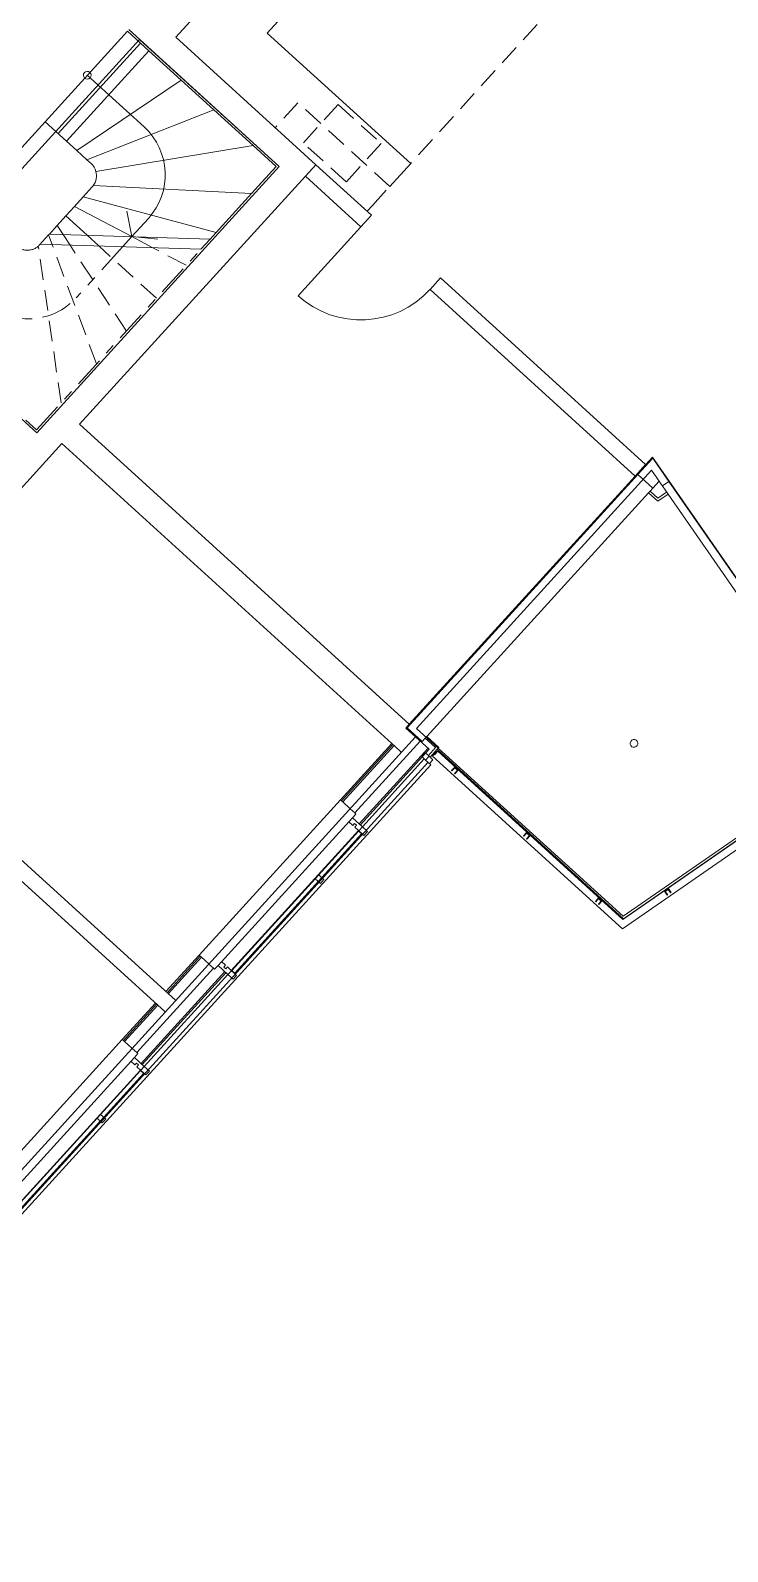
# Model space of a CAD drawing. Header units: metres. Extents: x 2747624 to 2747775, y 1250135 to 1250307.
# Drawn here: x 2747695.21 to 2747701.93, y 1250201.56 to 1250216.23 of the extents above; entities that cross this region are included whole.
import ezdxf

# ---------------------------------------------------------------- set-up
doc = ezdxf.new("R2010")
doc.units = ezdxf.units.M
doc.header["$MEASUREMENT"] = 0
doc.linetypes.add('Strich 2_1mm', pattern=[0.3, 0.2, -0.1])
doc.linetypes.add('Strichpunkt 3_1_1mm Achsen', pattern=[0.5, 0.3, -0.1, 0, -0.1])
doc.layers.add('nichttragend', color=7, linetype='Continuous')
doc.layers.add('tragend', color=7, linetype='Continuous')

# ---------------------------------------------------------------- blocks, each defined once
blk = doc.blocks.new('dfghdgh')
at = {"layer": 'nichttragend', "color": 252, "linetype": 'Continuous', "lineweight": 0}
for p, q in [((2746696.604, 1250216.17), (2746698.347, 1250218.086)), ((2746698.705, 1250217.551), (2746697.486, 1250216.211)), ((2746696.137, 1250216.229), (2746695.343, 1250215.356)), ((2746696.344, 1250216.04), (2746696.137, 1250216.229)), ((2746697.486, 1250216.211), (2746698.869, 1250214.954)), ((2746696.254, 1250216.149), (2746693.916, 1250213.579)), ((2746695.47, 1250215.241), (2746696.264, 1250216.113)), ((2746697.6, 1250214.925), (2746696.254, 1250216.149)), ((2746696.344, 1250216.04), (2746695.55, 1250215.168)), ((2746696.655, 1250215.757), (2746696.344, 1250216.04)), ((2746695.75, 1250215.804), (2746695.958, 1250215.615)), ((2746696.655, 1250215.757), (2746695.648, 1250215.079)), ((2746696.971, 1250215.471), (2746696.655, 1250215.757)), ((2746695.958, 1250215.615), (2746696.298, 1250215.306)), ((2746695.343, 1250215.356), (2746694.62, 1250214.561)), ((2746695.447, 1250215.262), (2746695.343, 1250215.356)), ((2746696.971, 1250215.471), (2746695.746, 1250214.989)), ((2746697.351, 1250215.125), (2746696.971, 1250215.471)), ((2746695.447, 1250215.262), (2746695.55, 1250215.168)), ((2746695.55, 1250215.168), (2746695.648, 1250215.079)), ((2746695.648, 1250215.079), (2746695.746, 1250214.989)), ((2746697.351, 1250215.125), (2746695.834, 1250214.876)), ((2746697.572, 1250214.923), (2746697.351, 1250215.125)), ((2746695.262, 1250212.354), (2746697.6, 1250214.925)), ((2746695.746, 1250214.989), (2746695.787, 1250214.952)), ((2746697.335, 1250214.663), (2746697.572, 1250214.923)), ((2746698.869, 1250214.954), (2746698.667, 1250214.732)), ((2746695.71, 1250214.63), (2746695.627, 1250214.539)), ((2746695.798, 1250214.726), (2746695.71, 1250214.63)), ((2746696.993, 1250214.287), (2746695.71, 1250214.63)), ((2746697.335, 1250214.663), (2746695.808, 1250214.739)), ((2746696.993, 1250214.287), (2746697.335, 1250214.663)), ((2746695.627, 1250214.539), (2746695.544, 1250214.447)), ((2746696.18, 1250214.247), (2746695.627, 1250214.539)), ((2746696.133, 1250214.492), (2746696.18, 1250214.247)), ((2746698.389, 1250214.343), (2746698.49, 1250214.454)), ((2746698.499, 1250214.547), (2746698.448, 1250214.491)), ((2746695.46, 1250214.355), (2746695.385, 1250214.272)), ((2746695.544, 1250214.447), (2746695.46, 1250214.355)), ((2746695.517, 1250214.268), (2746695.46, 1250214.355)), ((2746695.748, 1250214.261), (2746695.544, 1250214.447)), ((2746696.34, 1250214.422), (2746696.18, 1250214.247)), ((2746698.389, 1250214.343), (2746697.783, 1250213.677)), ((2746695.377, 1250214.264), (2746695.29, 1250214.168)), ((2746696.846, 1250214.125), (2746695.296, 1250214.175)), ((2746695.385, 1250214.272), (2746695.377, 1250214.264)), ((2746695.411, 1250214.171), (2746695.377, 1250214.264)), ((2746696.934, 1250214.222), (2746695.385, 1250214.272)), ((2746695.584, 1250214.166), (2746695.517, 1250214.268)), ((2746695.862, 1250214.157), (2746695.748, 1250214.261)), ((2746696.18, 1250214.247), (2746696.091, 1250214.149)), ((2746696.382, 1250214.14), (2746696.18, 1250214.247)), ((2746696.18, 1250214.247), (2746696.429, 1250214.223)), ((2746696.846, 1250214.125), (2746696.934, 1250214.222)), ((2746696.934, 1250214.222), (2746696.993, 1250214.287)), ((2746699.055, 1250213.737), (2746699.156, 1250213.848)), ((2746693.916, 1250213.579), (2746695.262, 1250212.354)), ((2746698.855, 1250209.542), (2746701.2, 1250212.12)), ((2746701.203, 1250212.109), (2746701.06, 1250211.951)), ((2746701.2, 1250212.12), (2746702.837, 1250209.757)), ((2746701.203, 1250212.109), (2746701.317, 1250211.945)), ((2746701.192, 1250211.992), (2746698.926, 1250209.501)), ((2746701.134, 1250212.048), (2746701.142, 1250212.041)), ((2746701.35, 1250211.763), (2746701.192, 1250211.992)), ((2746698.836, 1250209.506), (2746701.06, 1250211.951)), ((2746701.034, 1250211.937), (2746701.041, 1250211.93)), ((2746701.204, 1250211.821), (2746701.06, 1250211.951)), ((2746701.177, 1250211.792), (2746701.204, 1250211.821)), ((2746701.204, 1250211.821), (2746701.264, 1250211.887)), ((2746701.296, 1250211.841), (2746701.358, 1250211.885)), ((2746701.358, 1250211.885), (2746701.317, 1250211.945)), ((2746702.73, 1250209.905), (2746701.358, 1250211.885)), ((2746701.163, 1250211.776), (2746699.023, 1250209.424)), ((2746701.177, 1250211.792), (2746701.163, 1250211.776)), ((2746701.251, 1250211.695), (2746701.163, 1250211.776)), ((2746701.253, 1250211.723), (2746701.177, 1250211.792)), ((2746701.35, 1250211.763), (2746701.251, 1250211.695)), ((2746701.337, 1250211.781), (2746701.253, 1250211.723)), ((2746702.613, 1250209.94), (2746701.35, 1250211.763)), ((2746698.916, 1250209.419), (2746698.821, 1250209.505)), ((2746698.979, 1250209.375), (2746698.836, 1250209.506)), ((2746698.855, 1250209.542), (2746698.862, 1250209.535)), ((2746698.926, 1250209.501), (2746700.918, 1250207.689)), ((2746692.355, 1250202.207), (2746698.916, 1250209.419)), ((2746698.979, 1250209.375), (2746699.009, 1250209.408)), ((2746699.023, 1250209.424), (2746699.009, 1250209.408)), ((2746699.009, 1250209.408), (2746699.109, 1250209.317)), ((2746699.023, 1250209.424), (2746699.14, 1250209.319)), ((2746699.109, 1250209.317), (2746699.039, 1250209.24)), ((2746699.14, 1250209.319), (2746699.123, 1250209.3)), ((2746699.036, 1250209.175), (2746692.131, 1250201.583)), ((2746698.403, 1250208.551), (2746699, 1250209.208)), ((2746699.009, 1250209.267), (2746698.975, 1250209.23)), ((2746698.975, 1250209.23), (2746699.012, 1250209.196)), ((2746699.039, 1250209.24), (2746699.009, 1250209.267)), ((2746699.012, 1250209.196), (2746699.046, 1250209.233)), ((2746699.063, 1250209.151), (2746699.012, 1250209.196)), ((2746699.046, 1250209.233), (2746699.083, 1250209.2)), ((2746699.083, 1250209.2), (2746699.049, 1250209.163)), ((2746699.055, 1250209.225), (2746699.123, 1250209.3)), ((2746699.093, 1250209.249), (2746699.08, 1250209.235)), ((2746700.91, 1250207.569), (2746699.08, 1250209.235)), ((2746699.127, 1250209.286), (2746699.093, 1250209.249)), ((2746699.093, 1250209.249), (2746699.097, 1250209.246)), ((2746699.097, 1250209.246), (2746699.13, 1250209.283)), ((2746699.123, 1250209.3), (2746700.92, 1250207.666)), ((2746699.13, 1250209.283), (2746699.127, 1250209.286)), ((2746700.916, 1250207.659), (2746699.13, 1250209.283)), ((2746692.157, 1250201.559), (2746699.063, 1250209.151)), ((2746699.263, 1250209.095), (2746699.293, 1250209.128)), ((2746699.266, 1250209.092), (2746699.263, 1250209.095)), ((2746699.293, 1250209.121), (2746699.266, 1250209.092)), ((2746699.292, 1250209.068), (2746699.319, 1250209.098)), ((2746699.296, 1250209.065), (2746699.292, 1250209.068)), ((2746699.293, 1250209.128), (2746699.326, 1250209.098)), ((2746699.319, 1250209.098), (2746699.293, 1250209.121)), ((2746699.326, 1250209.098), (2746699.296, 1250209.065)), ((2746703.133, 1250209.109), (2746700.91, 1250207.569)), ((2746703.035, 1250209.126), (2746700.916, 1250207.659)), ((2746700.918, 1250207.689), (2746703.002, 1250209.133)), ((2746700.92, 1250207.666), (2746703.03, 1250209.127)), ((2746696.828, 1250207.314), (2746698.191, 1250208.812)), ((2746698.202, 1250208.802), (2746698.191, 1250208.812)), ((2746698.213, 1250208.792), (2746698.202, 1250208.802)), ((2746698.284, 1250208.727), (2746698.213, 1250208.792)), ((2746698.285, 1250208.726), (2746698.284, 1250208.727)), ((2746698.329, 1250208.686), (2746698.285, 1250208.726)), ((2746697.011, 1250207.215), (2746698.306, 1250208.639)), ((2746698.273, 1250208.602), (2746698.312, 1250208.566)), ((2746698.306, 1250208.639), (2746698.34, 1250208.676)), ((2746698.403, 1250208.551), (2746698.306, 1250208.639)), ((2746698.327, 1250208.583), (2746698.312, 1250208.566)), ((2746698.327, 1250208.583), (2746698.346, 1250208.567)), ((2746698.34, 1250208.676), (2746698.329, 1250208.686)), ((2746697.138, 1250207.167), (2746698.366, 1250208.517)), ((2746697.144, 1250207.167), (2746698.366, 1250208.511)), ((2746697.174, 1250207.14), (2746698.399, 1250208.487)), ((2746698.346, 1250208.567), (2746698.33, 1250208.55)), ((2746698.33, 1250208.55), (2746698.366, 1250208.517)), ((2746698.399, 1250208.487), (2746698.366, 1250208.517)), ((2746698.397, 1250208.484), (2746698.366, 1250208.511)), ((2746698.403, 1250208.551), (2746698.369, 1250208.514)), ((2746698.403, 1250208.551), (2746698.369, 1250208.514)), ((2746698.399, 1250208.487), (2746698.397, 1250208.484)), ((2746698.399, 1250208.487), (2746698.418, 1250208.469)), ((2746698.403, 1250208.551), (2746698.452, 1250208.506)), ((2746698.452, 1250208.506), (2746698.418, 1250208.469)), ((2746699.956, 1250208.464), (2746699.987, 1250208.497)), ((2746699.96, 1250208.461), (2746699.956, 1250208.464)), ((2746699.987, 1250208.49), (2746699.96, 1250208.461)), ((2746699.986, 1250208.437), (2746700.013, 1250208.467)), ((2746699.99, 1250208.434), (2746699.986, 1250208.437)), ((2746699.987, 1250208.497), (2746700.02, 1250208.467)), ((2746700.013, 1250208.467), (2746699.987, 1250208.49)), ((2746700.02, 1250208.467), (2746699.99, 1250208.434)), ((2746697.948, 1250208.052), (2746697.998, 1250208.007)), ((2746697.982, 1250208.089), (2746698.032, 1250208.044)), ((2746698.032, 1250208.044), (2746697.998, 1250208.007)), ((2746700.65, 1250207.833), (2746700.68, 1250207.867)), ((2746700.68, 1250207.86), (2746700.653, 1250207.83)), ((2746700.68, 1250207.867), (2746700.713, 1250207.836)), ((2746700.706, 1250207.836), (2746700.68, 1250207.86)), ((2746701.317, 1250207.93), (2746701.354, 1250207.956)), ((2746701.343, 1250207.893), (2746701.317, 1250207.93)), ((2746701.353, 1250207.949), (2746701.324, 1250207.929)), ((2746701.324, 1250207.929), (2746701.347, 1250207.896)), ((2746701.347, 1250207.896), (2746701.343, 1250207.893)), ((2746701.375, 1250207.916), (2746701.353, 1250207.949)), ((2746701.354, 1250207.956), (2746701.38, 1250207.919)), ((2746701.38, 1250207.919), (2746701.375, 1250207.916)), ((2746700.653, 1250207.83), (2746700.65, 1250207.833)), ((2746700.679, 1250207.806), (2746700.706, 1250207.836)), ((2746700.683, 1250207.803), (2746700.679, 1250207.806)), ((2746700.713, 1250207.836), (2746700.683, 1250207.803)), ((2746696.839, 1250207.304), (2746696.828, 1250207.314)), ((2746696.85, 1250207.294), (2746696.839, 1250207.304)), ((2746696.921, 1250207.229), (2746696.85, 1250207.294)), ((2746696.3, 1250206.24), (2746697.107, 1250207.127)), ((2746696.922, 1250207.228), (2746696.921, 1250207.229)), ((2746696.967, 1250207.188), (2746696.922, 1250207.228)), ((2746696.977, 1250207.178), (2746696.967, 1250207.188)), ((2746697.011, 1250207.215), (2746696.977, 1250207.178)), ((2746697.107, 1250207.127), (2746697.011, 1250207.215)), ((2746697.045, 1250207.252), (2746697.084, 1250207.216)), ((2746697.084, 1250207.216), (2746697.068, 1250207.199)), ((2746697.068, 1250207.199), (2746697.087, 1250207.183)), ((2746697.102, 1250207.2), (2746697.087, 1250207.183)), ((2746697.102, 1250207.2), (2746697.138, 1250207.167)), ((2746697.141, 1250207.164), (2746697.107, 1250207.127)), ((2746697.141, 1250207.164), (2746697.107, 1250207.127)), ((2746697.107, 1250207.127), (2746697.157, 1250207.082)), ((2746697.171, 1250207.137), (2746697.138, 1250207.167)), ((2746697.174, 1250207.14), (2746697.144, 1250207.167)), ((2746697.19, 1250207.119), (2746697.157, 1250207.082)), ((2746697.174, 1250207.14), (2746697.171, 1250207.137)), ((2746697.171, 1250207.137), (2746697.19, 1250207.119)), ((2746694.725, 1250205.002), (2746696.088, 1250206.5)), ((2746696.099, 1250206.49), (2746696.088, 1250206.5)), ((2746696.11, 1250206.48), (2746696.099, 1250206.49)), ((2746696.181, 1250206.415), (2746696.11, 1250206.48)), ((2746696.182, 1250206.414), (2746696.181, 1250206.415)), ((2746696.227, 1250206.374), (2746696.182, 1250206.414)), ((2746694.908, 1250204.903), (2746696.204, 1250206.327)), ((2746696.17, 1250206.29), (2746696.209, 1250206.255)), ((2746696.204, 1250206.327), (2746696.237, 1250206.364)), ((2746696.3, 1250206.24), (2746696.204, 1250206.327)), ((2746696.224, 1250206.272), (2746696.209, 1250206.255)), ((2746696.224, 1250206.272), (2746696.243, 1250206.255)), ((2746696.237, 1250206.364), (2746696.227, 1250206.374)), ((2746696.243, 1250206.255), (2746696.227, 1250206.238)), ((2746696.227, 1250206.238), (2746696.263, 1250206.205)), ((2746696.3, 1250206.24), (2746696.266, 1250206.203)), ((2746696.3, 1250206.24), (2746696.266, 1250206.203)), ((2746696.3, 1250206.24), (2746696.349, 1250206.195)), ((2746695.035, 1250204.855), (2746696.263, 1250206.205)), ((2746695.041, 1250204.856), (2746696.263, 1250206.2)), ((2746695.071, 1250204.828), (2746696.296, 1250206.175)), ((2746696.296, 1250206.175), (2746696.263, 1250206.205)), ((2746696.294, 1250206.172), (2746696.263, 1250206.2)), ((2746696.296, 1250206.175), (2746696.294, 1250206.172)), ((2746696.296, 1250206.175), (2746696.316, 1250206.158)), ((2746696.349, 1250206.195), (2746696.316, 1250206.158)), ((2746695.846, 1250205.74), (2746695.895, 1250205.695)), ((2746695.879, 1250205.777), (2746695.929, 1250205.732)), ((2746695.929, 1250205.732), (2746695.895, 1250205.695))]:
    blk.add_line(p, q, dxfattribs=at)
at = {"layer": 'nichttragend', "color": 252, "linetype": 'Strich 2_1mm', "lineweight": 0}
for p, q in [((2746700.088, 1250216.293), (2746698.869, 1250214.954)), ((2746697.78, 1250215.539), (2746697.561, 1250215.298)), ((2746698.667, 1250214.732), (2746697.78, 1250215.539)), ((2746697.834, 1250215.152), (2746698.17, 1250215.522)), ((2746698.17, 1250215.522), (2746698.585, 1250215.145)), ((2746698.248, 1250214.775), (2746697.834, 1250215.152)), ((2746698.585, 1250215.145), (2746698.248, 1250214.775)), ((2746698.499, 1250214.547), (2746698.667, 1250214.732)), ((2746695.498, 1250212.643), (2746695.278, 1250214.156)), ((2746695.839, 1250213.019), (2746695.411, 1250214.171)), ((2746696.128, 1250213.336), (2746695.584, 1250214.166)), ((2746696.416, 1250213.653), (2746695.862, 1250214.157)), ((2746696.705, 1250213.97), (2746696.382, 1250214.14))]:
    blk.add_line(p, q, dxfattribs=at)
at = {"layer": 'nichttragend', "color": 252, "linetype": 'Strichpunkt 3_1_1mm Achsen', "lineweight": 0}
for p, q in [((2746695.296, 1250214.175), (2746695.29, 1250214.168)), ((2746695.261, 1250212.382), (2746696.846, 1250214.125)), ((2746696.091, 1250214.149), (2746695.643, 1250213.657)), ((2746693.826, 1250213.688), (2746695.261, 1250212.382))]:
    blk.add_line(p, q, dxfattribs=at)
at = {"layer": 'nichttragend', "color": 190, "linetype": 'Continuous', "lineweight": 0}
for p, q in [((2746698.687, 1250209.357), (2746698.191, 1250208.812)), ((2746698.698, 1250209.347), (2746698.202, 1250208.802)), ((2746698.213, 1250208.792), (2746698.709, 1250209.337)), ((2746698.329, 1250208.686), (2746698.96, 1250209.379)), ((2746699.047, 1250209.3), (2746698.916, 1250209.419)), ((2746698.371, 1250208.58), (2746699.036, 1250209.31)), ((2746698.383, 1250208.569), (2746699.047, 1250209.3)), ((2746696.828, 1250207.314), (2746696.508, 1250206.962)), ((2746696.839, 1250207.304), (2746696.519, 1250206.952)), ((2746696.531, 1250206.942), (2746696.85, 1250207.294)), ((2746696.227, 1250206.374), (2746696.967, 1250207.188)), ((2746696.269, 1250206.268), (2746697.076, 1250207.156)), ((2746696.28, 1250206.258), (2746697.087, 1250207.145)), ((2746696.407, 1250206.851), (2746696.088, 1250206.5)), ((2746696.419, 1250206.841), (2746696.099, 1250206.49)), ((2746696.11, 1250206.48), (2746696.43, 1250206.831))]:
    blk.add_line(p, q, dxfattribs=at)
at = {"layer": 'nichttragend', "color": 252, "linetype": 'Continuous', "lineweight": 0}
for centre, radius, start, end in [((2746695.75, 1250215.804), 0.0375, 47.7099, 227.7099), ((2746695.75, 1250215.804), 0.0375, 227.7099, 47.7099), ((2746695.877, 1250214.843), 0.625, 317.7106, 47.7099), ((2746695.679, 1250214.834), 0.16, 15.1738, 47.7099), ((2746695.679, 1250214.834), 0.16, 323.6529, 15.1738), ((2746695.679, 1250214.834), 0.16, 317.7106, 323.6529), ((2746698.389, 1250214.343), 0.9, 227.7099, 317.7099)]:
    blk.add_arc(centre, radius, start, end, dxfattribs=at)
at = {"layer": 'nichttragend', "color": 252, "linetype": 'Strichpunkt 3_1_1mm Achsen', "lineweight": 0}
for centre, radius, start, end in [((2746695.171, 1250214.275), 0.16, 227.7041, 317.7049), ((2746695.181, 1250214.078), 0.625, 227.7099, 317.7106)]:
    blk.add_arc(centre, radius, start, end, dxfattribs=at)
at = {"layer": 'tragend', "color": 92, "linetype": 'Continuous', "lineweight": 0}
for p, q in [((2746696.604, 1250216.17), (2746698.347, 1250218.086)), ((2746696.151, 1250216.244), (2746697.6, 1250214.925)), ((2746697.769, 1250215.11), (2746696.604, 1250216.17)), ((2746697.954, 1250214.941), (2746697.769, 1250215.11)), ((2746695.674, 1250212.436), (2746697.954, 1250214.941)), ((2746698.855, 1250209.542), (2746695.674, 1250212.436)), ((2746694.236, 1250210.854), (2746695.506, 1250212.251)), ((2746695.506, 1250212.251), (2746698.687, 1250209.357)), ((2746698.821, 1250209.505), (2746698.855, 1250209.542)), ((2746698.687, 1250209.357), (2746698.698, 1250209.347)), ((2746698.698, 1250209.347), (2746698.709, 1250209.337)), ((2746698.709, 1250209.337), (2746698.781, 1250209.271))]:
    blk.add_line(p, q, dxfattribs=at)
at = {"layer": 'tragend', "color": 20, "linetype": 'Continuous', "lineweight": 0}
for p, q in [((2746698.49, 1250214.454), (2746697.954, 1250214.941)), ((2746697.853, 1250214.831), (2746698.389, 1250214.343)), ((2746699.055, 1250213.737), (2746701.034, 1250211.937)), ((2746701.134, 1250212.048), (2746699.156, 1250213.848)), ((2746701.034, 1250211.937), (2746701.134, 1250212.048)), ((2746696.603, 1250206.877), (2746693.327, 1250209.856)), ((2746693.227, 1250209.745), (2746696.502, 1250206.766))]:
    blk.add_line(p, q, dxfattribs=at)
at = {"layer": 'tragend', "color": 92, "linetype": 'Continuous', "lineweight": 0}
for start, end in [(34.7099, 214.7099), (214.7099, 34.7099)]:
    blk.add_arc((2746701.022, 1250209.357), 0.0375, start, end, dxfattribs=at)

msp = doc.modelspace()

# ---------------------------------------------------------------- block references
msp.add_blockref('dfghdgh', (1000.005, -0.002))

doc.saveas('drawing.dxf')
